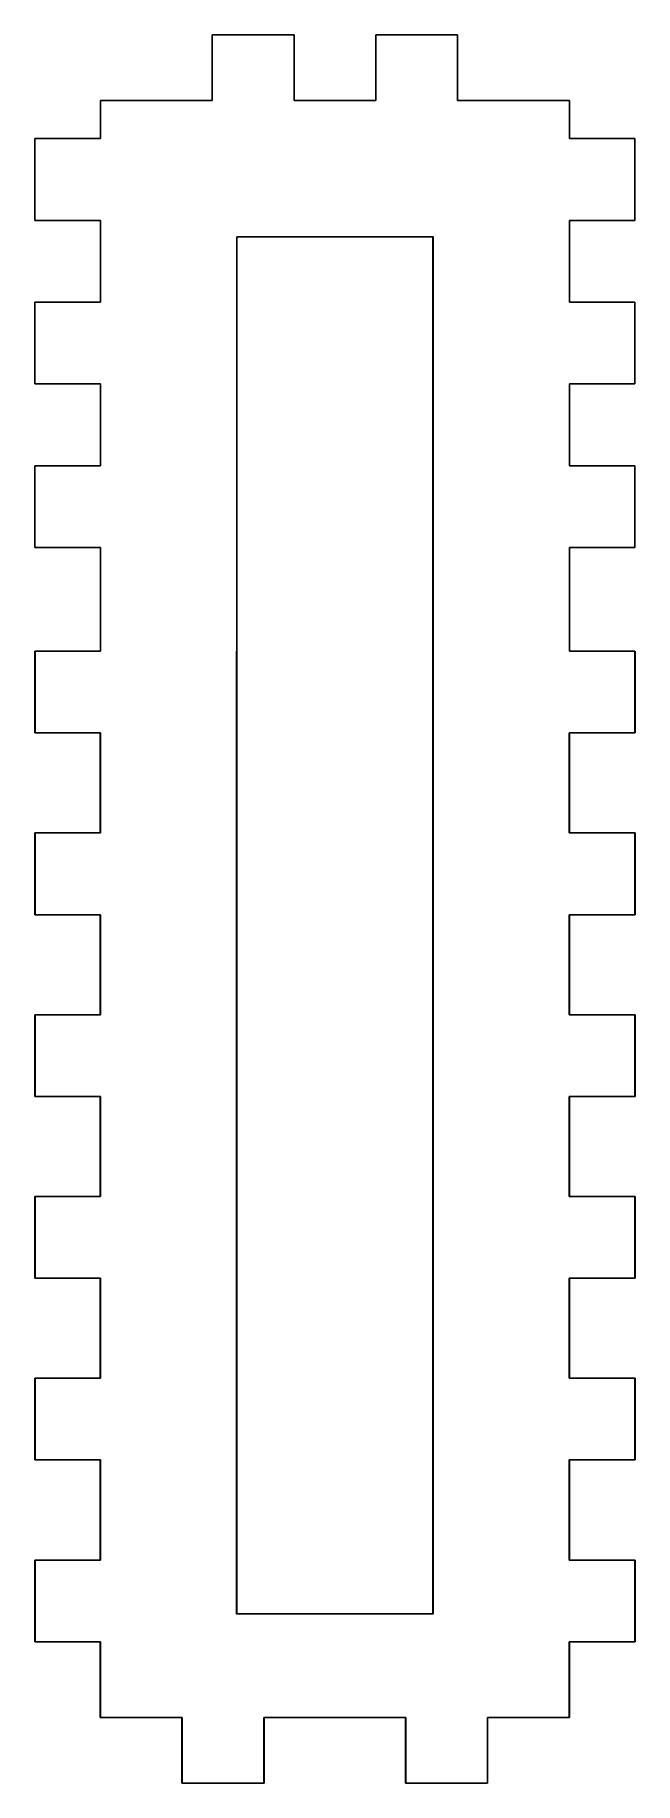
# Model space of a CAD drawing. Header units: millimetres. Extents: x -27 to 28, y 483 to 643.
import ezdxf

# ---------------------------------------------------------------- set-up
doc = ezdxf.new("R2010")
doc.units = ezdxf.units.MM
doc.layers.get('0').update_dxf_attribs({"linetype": 'CONTINUOUS'})

msp = doc.modelspace()

# ---------------------------------------------------------------- linework, layer by layer
for p, q in [((-3.75, 643.44), (-11.25, 643.44)), ((-11.25, 643.44), (-11.25, 637.44)), ((-3.75, 637.44), (-3.75, 643.44)), ((11.25, 643.44), (3.75, 643.44)), ((3.75, 643.44), (3.75, 637.44)), ((11.25, 637.44), (11.25, 643.44)), ((-11.25, 637.44), (-21.5, 637.44)), ((-21.5, 637.44), (-21.5, 633.94)), ((3.75, 637.44), (-3.75, 637.44)), ((21.5, 637.44), (11.25, 637.44)), ((21.5, 633.94), (21.5, 637.44)), ((-21.5, 633.94), (-27.5, 633.94)), ((-27.5, 633.94), (-27.5, 626.44)), ((27.5, 633.94), (21.5, 633.94)), ((27.5, 626.44), (27.5, 633.94)), ((-27.5, 626.44), (-21.5, 626.44)), ((-21.5, 626.44), (-21.5, 618.94)), ((21.5, 618.94), (21.5, 626.44)), ((21.5, 626.44), (27.5, 626.44)), ((-9, 586.94), (-9, 624.94)), ((-9, 624.94), (9, 624.94)), ((9, 624.94), (9, 586.94)), ((-21.5, 618.94), (-27.5, 618.94)), ((-27.5, 618.94), (-27.5, 611.44)), ((27.5, 618.94), (21.5, 618.94)), ((27.5, 611.44), (27.5, 618.94)), ((-27.5, 611.44), (-21.5, 611.44)), ((-21.5, 611.44), (-21.5, 603.94)), ((21.5, 603.94), (21.5, 611.44)), ((21.5, 611.44), (27.5, 611.44)), ((-21.5, 603.94), (-27.5, 603.94)), ((-27.5, 603.94), (-27.5, 596.44)), ((27.5, 603.94), (21.5, 603.94)), ((27.5, 596.44), (27.5, 603.94)), ((-27.5, 596.44), (-21.5, 596.44)), ((-21.5, 596.44), (-21.5, 586.94)), ((21.5, 586.94), (21.5, 596.44)), ((21.5, 596.44), (27.5, 596.44)), ((-27.5, 586.94), (-27.5, 579.44)), ((-27.5, 586.94), (-21.5, 586.94)), ((-27.48, 586.94), (-27.48, 579.44)), ((-9.02, 498.66), (-9.02, 586.94)), ((-9, 498.66), (-9, 586.94)), ((8.98, 586.94), (8.98, 498.66)), ((9, 586.94), (9, 498.66)), ((27.5, 586.94), (21.5, 586.94)), ((27.5, 579.44), (27.5, 586.94)), ((27.52, 579.44), (27.52, 586.94)), ((-27.5, 579.44), (-21.52, 579.44)), ((-27.48, 579.44), (-21.5, 579.44)), ((-21.52, 579.44), (-21.52, 570.28)), ((-21.5, 579.44), (-21.5, 570.28)), ((21.48, 570.28), (21.48, 579.44)), ((21.48, 579.44), (27.5, 579.44)), ((21.5, 570.28), (21.5, 579.44)), ((21.5, 579.44), (27.52, 579.44)), ((-21.52, 570.28), (-27.5, 570.28)), ((-27.5, 570.28), (-27.5, 562.78)), ((-21.5, 570.28), (-27.48, 570.28)), ((-27.48, 570.28), (-27.48, 562.78)), ((27.5, 570.28), (21.48, 570.28)), ((27.52, 570.28), (21.5, 570.28)), ((27.5, 562.78), (27.5, 570.28)), ((27.52, 562.78), (27.52, 570.28)), ((-27.5, 562.78), (-21.52, 562.78)), ((-27.48, 562.78), (-21.5, 562.78)), ((-21.52, 562.78), (-21.52, 553.61)), ((-21.5, 562.78), (-21.5, 553.61)), ((21.48, 553.61), (21.48, 562.78)), ((21.48, 562.78), (27.5, 562.78)), ((21.5, 553.61), (21.5, 562.78)), ((21.5, 562.78), (27.52, 562.78)), ((-21.52, 553.61), (-27.5, 553.61)), ((-27.5, 553.61), (-27.5, 546.11)), ((-21.5, 553.61), (-27.48, 553.61)), ((-27.48, 553.61), (-27.48, 546.11)), ((27.5, 553.61), (21.48, 553.61)), ((27.52, 553.61), (21.5, 553.61)), ((27.5, 546.11), (27.5, 553.61)), ((27.52, 546.11), (27.52, 553.61)), ((-27.5, 546.11), (-21.52, 546.11)), ((-27.48, 546.11), (-21.5, 546.11)), ((-21.52, 546.11), (-21.52, 536.94)), ((-21.5, 546.11), (-21.5, 536.94)), ((21.48, 536.94), (21.48, 546.11)), ((21.48, 546.11), (27.5, 546.11)), ((21.5, 536.94), (21.5, 546.11)), ((21.5, 546.11), (27.52, 546.11)), ((-21.52, 536.94), (-27.5, 536.94)), ((-27.5, 536.94), (-27.5, 529.44)), ((-21.5, 536.94), (-27.48, 536.94)), ((-27.48, 536.94), (-27.48, 529.44)), ((27.5, 536.94), (21.48, 536.94)), ((27.52, 536.94), (21.5, 536.94)), ((27.5, 529.44), (27.5, 536.94)), ((27.52, 529.44), (27.52, 536.94)), ((-27.5, 529.44), (-21.52, 529.44)), ((-27.48, 529.44), (-21.5, 529.44)), ((-21.52, 529.44), (-21.52, 520.28)), ((-21.5, 529.44), (-21.5, 520.28)), ((21.48, 520.28), (21.48, 529.44)), ((21.48, 529.44), (27.5, 529.44)), ((21.5, 520.28), (21.5, 529.44)), ((21.5, 529.44), (27.52, 529.44)), ((-21.52, 520.28), (-27.5, 520.28)), ((-27.5, 520.28), (-27.5, 512.78)), ((-21.5, 520.28), (-27.48, 520.28)), ((-27.48, 520.28), (-27.48, 512.78)), ((27.5, 520.28), (21.48, 520.28)), ((27.52, 520.28), (21.5, 520.28)), ((27.5, 512.78), (27.5, 520.28)), ((27.52, 512.78), (27.52, 520.28)), ((-27.5, 512.78), (-21.52, 512.78)), ((-27.48, 512.78), (-21.5, 512.78)), ((-21.52, 512.78), (-21.52, 503.61)), ((-21.5, 512.78), (-21.5, 503.61)), ((21.48, 503.61), (21.48, 512.78)), ((21.48, 512.78), (27.5, 512.78)), ((21.5, 503.61), (21.5, 512.78)), ((21.5, 512.78), (27.52, 512.78)), ((-21.52, 503.61), (-27.5, 503.61)), ((-27.5, 503.61), (-27.5, 496.11)), ((-21.5, 503.61), (-27.48, 503.61)), ((-27.48, 503.61), (-27.48, 496.11)), ((27.5, 503.61), (21.48, 503.61)), ((27.52, 503.61), (21.5, 503.61)), ((27.5, 496.11), (27.5, 503.61)), ((27.52, 496.11), (27.52, 503.61)), ((8.98, 498.66), (-9.02, 498.66)), ((9, 498.66), (-9, 498.66)), ((-27.5, 496.11), (-21.52, 496.11)), ((-27.48, 496.11), (-21.5, 496.11)), ((-21.52, 496.11), (-21.52, 489.16)), ((-21.5, 496.11), (-21.5, 489.16)), ((21.48, 489.16), (21.48, 496.11)), ((21.48, 496.11), (27.5, 496.11)), ((21.5, 489.16), (21.5, 496.11)), ((21.5, 496.11), (27.52, 496.11)), ((-21.52, 489.16), (-14.02, 489.16)), ((-21.5, 489.16), (-14, 489.16)), ((-14.02, 489.16), (-14.02, 483.16)), ((-14, 489.16), (-14, 483.16)), ((-6.52, 483.16), (-6.52, 489.16)), ((-6.52, 489.16), (6.48, 489.16)), ((-6.5, 483.16), (-6.5, 489.16)), ((-6.5, 489.16), (6.5, 489.16)), ((6.48, 489.16), (6.48, 483.16)), ((6.5, 489.16), (6.5, 483.16)), ((13.98, 489.16), (21.48, 489.16)), ((13.98, 483.16), (13.98, 489.16)), ((14, 489.16), (21.5, 489.16)), ((14, 483.16), (14, 489.16)), ((-14.02, 483.16), (-6.52, 483.16)), ((-14, 483.16), (-6.5, 483.16)), ((6.48, 483.16), (13.98, 483.16)), ((6.5, 483.16), (14, 483.16))]:
    msp.add_line(p, q)
msp.add_lwpolyline([(-9, 624.94), (8.98, 624.94), (8.98, 498.66), (-9, 498.66)], close=True)

doc.saveas('drawing.dxf')
